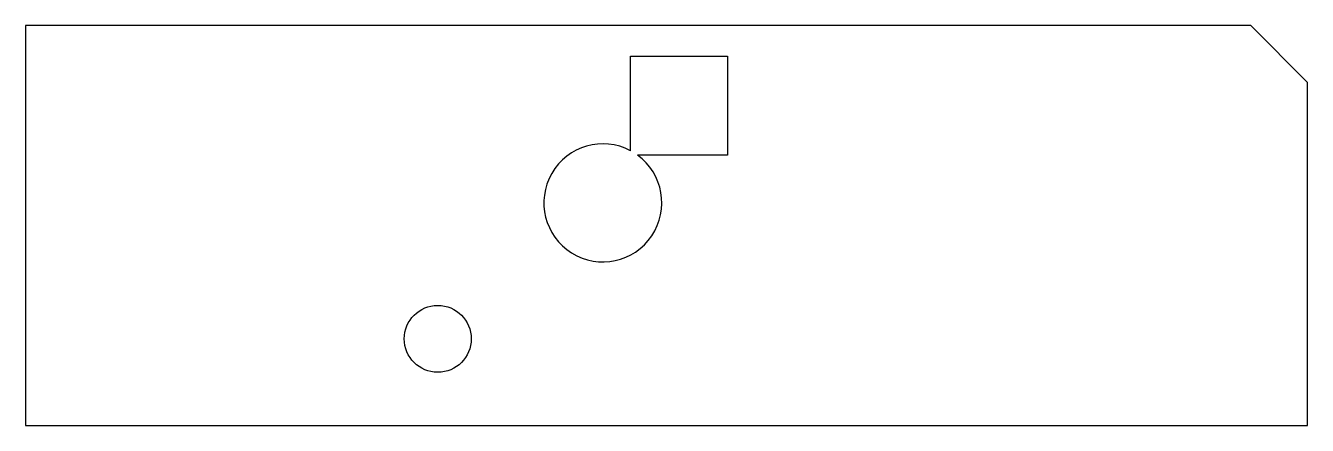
# Model space of a CAD drawing. Header units: millimetres. Extents: x 0 to 261, y 0 to 81.
import ezdxf

# ---------------------------------------------------------------- set-up
doc = ezdxf.new("R2010")
doc.units = ezdxf.units.MM
doc.layers.add('CUT', color=7, linetype='Continuous')

msp = doc.modelspace()

# ---------------------------------------------------------------- linework, layer by layer
at = {"layer": 'CUT'}
for p, q in [((0, 81.19), (0, 0)), ((249.11, 81.19), (0, 81.19)), ((260.64, 69.66), (249.11, 81.19)), ((123.01, 55.78), (123.01, 75)), ((123.01, 75), (142.7, 75)), ((142.7, 75), (142.7, 54.9)), ((260.64, 0), (260.64, 69.66)), ((142.7, 54.9), (124.42, 54.9)), ((0, 0), (260.64, 0))]:
    msp.add_line(p, q, dxfattribs=at)
msp.add_circle((83.8, 17.57), 6.8, dxfattribs=at)
msp.add_arc((117.38, 45.19), 11.99, 61.9931, 54.0731, dxfattribs=at)

doc.saveas('drawing.dxf')
